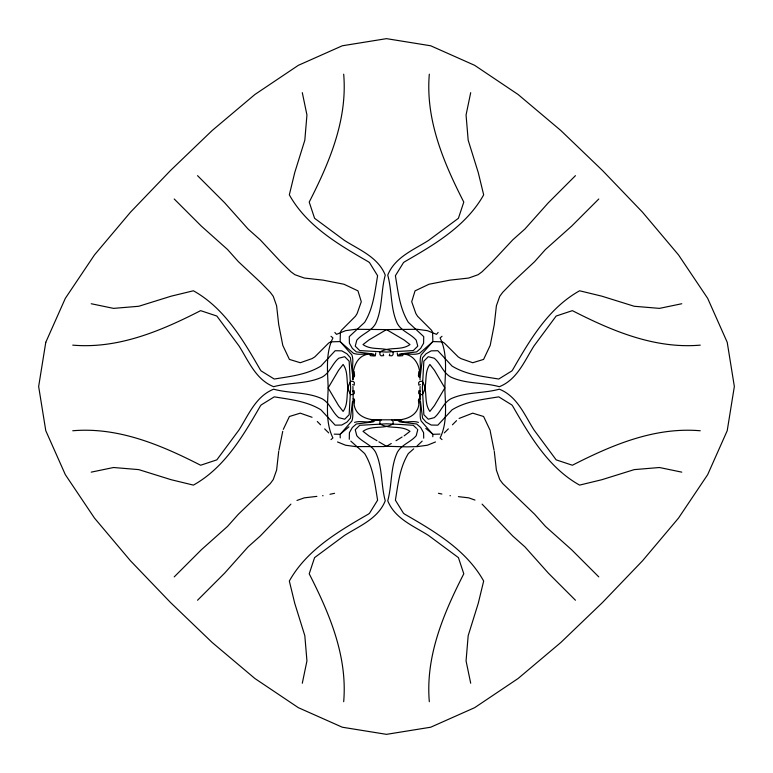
<?xml version="1.0" encoding="UTF-8"?>
<svg xmlns="http://www.w3.org/2000/svg" width="773" height="773" viewBox="0 0 773 773"><rect width="100%" height="100%" fill="white"/><g stroke="black" fill="none" stroke-linecap="round" stroke-linejoin="round"><path stroke-width="1.16" d="M419.816 399.767L420.077 386.5M343.685 74.179C347.608 119.709 329.443 162.485 309.21 202.082L314.582 218.286L344.439 240.403C359.522 250.008 378.142 257.206 385.254 275.111C380.847 291.073 382.654 308.823 375.543 323.79C371.204 331.433 362.189 333.733 356.788 340.178L355.242 346.159L359.716 350.584L386.5 352.082L413.284 350.584L417.758 346.159L416.212 340.178C410.811 333.733 401.796 331.433 397.457 323.79C390.346 308.823 392.153 291.073 387.746 275.111C394.858 257.206 413.478 250.008 428.561 240.403L458.418 218.286L463.79 202.082C443.557 162.485 425.392 119.709 429.315 74.179M429.315 701.71C425.392 656.18 443.557 613.414 463.79 573.808L458.418 557.613L428.561 535.486C413.478 525.882 394.858 518.693 387.746 500.778C392.153 484.816 390.346 467.076 397.457 452.099C401.796 444.465 410.811 442.166 416.212 435.721L417.758 429.73L417.265 429.073M349.28 439.277L349.406 432.667L352.333 427.517L356.334 424L373.146 421.903L375.717 420.077M432.793 436.745L432.87 434.407L421.111 420.956C418.792 414.55 421.758 407.931 419.652 401.487L418.425 400.163L418.802 404.24M353.184 373.233L352.942 379.727C352.478 369.339 355.986 356.198 367.88 354.208M419.787 399.332L420.058 393.273M494.295 451.374L496.401 470.139L499.754 479.579L502.682 483.54L534.578 514.19L545.458 526.403L571.653 549.767L598.785 576.89M282.734 431.315L278.947 450.224M370.325 354.353L370.199 355.648L374.287 356.015L372.953 354.788C366.508 352.681 359.899 355.657 353.483 353.338L340.033 341.579L330.699 341.859L328.718 342.999L314.814 356.884L312.06 358.604L300.272 362.73L289.411 359.406L282.802 345.425L278.705 324.515L276.599 305.75L273.246 296.31L270.318 292.358L260.549 282.358L238.422 261.699L227.542 249.495L201.347 226.122L174.215 198.999M375.755 352.875L375.33 355.918L373.146 353.995L356.334 351.889L352.333 348.372L349.406 343.222L349.28 336.613L364.653 322.351C373.301 308.224 374.944 291.682 377.601 275.71L369.504 262.598L368.344 261.747C338.381 244.452 306.765 226.035 289.334 194.854L294.735 172.592L304.823 140.203L306.939 114.984L302.301 92.654M302.301 683.235L306.939 660.905L304.823 635.686L294.735 603.298L289.334 581.035C306.765 549.854 338.381 531.438 368.344 514.142L369.504 513.291L377.601 500.179C374.944 484.207 373.301 467.675 364.653 453.538L350.807 441.122M470.699 92.654L466.061 114.984L468.177 140.203L478.265 172.592L483.666 194.854C466.235 226.035 434.619 244.452 404.656 261.747L403.496 262.598L395.399 275.71C398.056 291.682 399.699 308.224 408.347 322.351L423.72 336.613L423.594 343.222L420.667 348.372L416.666 351.889L399.854 353.995L397.67 355.918L397.245 352.875M354.198 404.24L354.575 400.163L353.348 401.487C351.242 407.931 354.208 414.55 351.889 420.956L340.13 434.407L340.236 437.914M389.756 354.015L389.312 355.619L391.843 355.831L393.051 354.633L393.177 352.111C383.949 346.217 372.103 351.068 363.001 344.574L368.876 340.004L386.5 329.598L417.352 329.288L427.401 330.66L436.494 334.351L438.156 332.448M418.792 405.12C416.879 416.715 404.26 420.319 394.095 420.145L399.767 419.816L373.233 419.816M283.305 429.392L289.411 416.492L300.272 413.159L312.06 417.294M452.437 424.802L456.543 420.667M174.215 576.89L201.347 549.767L227.542 526.403L238.422 514.19L270.318 483.54L273.246 479.579L276.599 470.139L278.705 451.374M575.45 175.664L548.318 202.797L524.954 228.992L512.741 239.872L492.082 261.999L482.091 271.767L478.129 274.695L468.689 278.048L449.925 280.145L429.025 284.242L415.043 290.851L411.709 301.712L415.845 313.5L417.565 316.254L431.45 330.158L432.58 332.139L432.87 341.482L421.111 354.933C418.792 361.339 421.758 367.958 419.652 374.403L418.425 375.726L418.802 371.649L420.097 371.765M197.55 600.235L224.682 573.093L248.046 546.898L260.259 536.027L290.909 504.131M598.785 198.999L571.653 226.122L545.458 249.495L534.578 261.699L512.451 282.358L502.682 292.358L499.754 296.31L496.401 305.75L494.295 324.515L490.198 345.425L483.589 359.406L472.728 362.73L460.94 358.604L458.186 356.884L444.282 342.999L442.301 341.859L432.967 341.579L419.517 353.338C413.101 355.657 406.492 352.681 400.047 354.788L398.713 356.015L402.801 355.648L402.675 354.353M381.157 420.068L379.949 421.256L379.823 423.788C389.051 429.672 400.897 424.821 409.999 431.324L404.124 435.885M444.282 432.899L448.34 428.889M417.053 445.963L422.193 441.122M348.942 426.831L340.033 434.31L334.197 434.136M413.71 448.842L408.347 453.538C399.699 467.675 398.056 484.207 395.399 500.179L403.496 513.291L404.656 514.142C434.619 531.438 466.235 549.854 483.666 581.035L478.265 603.298L468.177 635.686L466.061 660.905L470.699 683.235M441.992 336.294L440.098 337.956C447.693 353.416 445.267 371.282 444.852 387.949C445.267 404.608 447.693 422.473 440.098 437.933L441.992 439.595M331.008 439.595L332.902 437.933C325.307 422.473 327.733 404.608 328.148 387.949C327.733 371.282 325.307 353.416 332.902 337.956L331.008 336.294M396.018 440.716L402.105 436.996M459.104 418.435L472.728 413.159L483.589 416.492L490.198 430.464M391.264 443.509L386.5 446.292L383.775 446.552L355.648 446.601L345.599 445.229L337.521 441.953M435.479 441.953L427.401 445.229L417.352 446.601L407.091 446.852L386.5 446.292L378.886 441.837M296.967 500.45L304.311 497.841L316.872 496.372M397.283 420.077L399.854 421.903L416.666 424L420.667 427.517L423.594 432.667L423.701 438.175M352.565 391.206L354.179 390.761L354.382 393.293L353.184 394.501L350.662 394.626C344.768 385.389 349.618 373.552 343.125 364.45L338.555 370.325L328.148 387.949L338.555 405.564L343.125 411.439C349.618 402.337 344.768 390.5 350.662 381.263L353.184 381.389L354.382 382.606L354.179 385.138L352.565 384.683M420.435 384.683L418.821 385.138L418.618 382.606L419.816 381.389L422.338 381.263C428.232 390.5 423.382 402.337 429.875 411.439L434.445 405.564L444.852 387.949L434.445 370.325L429.875 364.45C423.382 373.552 428.232 385.389 422.338 394.626L419.816 394.501L418.618 393.293L418.821 390.761L420.435 391.206M371.137 420.048L374.287 419.874L372.953 421.101C366.875 423.218 360.614 420.338 354.556 422.377M329.955 494.285L334.545 493.309M681.786 303.741L659.456 308.379L634.237 306.272L601.848 296.175L579.595 290.783C548.405 308.214 529.998 339.82 512.702 369.794L511.842 370.943L498.74 379.041C482.767 376.393 466.225 374.741 452.089 366.093L437.837 350.729L431.228 350.845L426.068 353.773L422.551 357.773L420.454 374.596L418.531 376.78L420.048 376.915M91.214 472.148L113.544 467.51L138.763 469.617L171.152 479.714L193.405 485.106C224.595 467.684 243.002 436.069 260.298 406.096L261.158 404.946L274.26 396.849C290.233 399.496 306.775 401.148 320.911 409.796L335.163 425.16L341.772 425.044L346.932 422.116L350.449 418.116L352.546 401.293L354.469 399.119L352.952 398.984M352.903 371.765L354.198 371.649L354.575 375.726L353.348 374.403C351.242 367.958 354.208 361.339 351.889 354.933L340.13 341.482L340.42 332.139L341.55 330.158L355.435 316.254L357.155 313.5L361.291 301.712L357.957 290.851L343.975 284.242L323.075 280.145L304.311 278.048L294.871 274.695L290.909 271.767L280.918 261.999L260.259 239.872L248.046 228.992L224.682 202.797L197.55 175.664M449.925 495.744L450.417 495.706M439.972 434.097L432.967 434.31L425.797 428.445M72.739 345.135C118.259 349.058 161.035 330.892 200.632 310.649L216.836 316.031L238.963 345.879C248.558 360.972 255.757 379.582 273.661 386.703C289.624 382.287 307.374 384.094 322.341 376.992C329.984 372.654 332.284 363.629 338.729 358.228L344.719 356.691L349.145 361.155L350.633 387.949L349.145 414.734L344.719 419.198L338.729 417.662C332.284 412.26 329.984 403.235 322.341 398.897C307.374 391.795 289.624 393.602 273.661 389.186C255.757 396.307 248.558 414.917 238.963 430.01L216.836 459.858L200.632 465.24C161.035 444.997 118.259 426.841 72.739 430.764M700.261 430.764C654.741 426.841 611.965 444.997 572.368 465.24L556.164 459.858L534.037 430.01C524.442 414.917 517.243 396.307 499.339 389.186C483.376 393.602 465.626 391.795 450.659 398.897C443.016 403.235 440.716 412.26 434.271 417.662L428.281 419.198L423.855 414.734L422.367 387.949L423.855 361.155L428.281 356.691L434.271 358.228C440.716 363.629 443.016 372.654 450.659 376.992C465.626 384.094 483.376 382.287 499.339 386.703C517.243 379.582 524.442 360.972 534.037 345.879L556.164 316.031L572.368 310.649C611.965 330.892 654.741 349.058 700.261 345.135M379.727 420.058C369.339 420.522 356.198 417.014 354.208 405.12M322.583 495.706L323.075 495.744M458.408 496.643L468.689 497.841L474.989 500.083M418.444 422.377C412.386 420.338 406.125 423.218 400.047 421.101L398.713 419.874L401.863 420.048M352.952 376.915L354.469 376.78L352.546 374.596L350.449 357.773L346.932 353.773L341.772 350.845L335.163 350.729L320.911 366.093C306.775 374.741 290.233 376.393 274.26 379.041L261.158 370.943L260.298 369.794C243.002 339.82 224.595 308.214 193.405 290.783L171.152 296.175L138.763 306.272L113.544 308.379L91.214 303.741M420.048 398.984L418.531 399.119L420.454 401.293L422.551 418.116L426.068 422.116L431.228 425.044L437.837 425.16L452.089 409.796C466.225 401.148 482.767 399.496 498.74 396.849L511.842 404.946L512.702 406.096C529.998 436.069 548.405 467.684 579.595 485.106L601.848 479.714L634.237 469.617L659.456 467.51L681.786 472.148M438.455 493.309L441.895 494.044M405.12 354.208C414.444 355.773 419.381 364.904 419.787 373.668M376.982 440.716L368.876 435.885L363.001 431.324C372.103 424.821 383.949 429.672 393.177 423.788L393.051 421.256L391.843 420.068M416.473 428.319L413.284 425.305L400.772 424.483L386.5 423.807L359.716 425.305L355.242 429.73L356.788 435.721C362.189 442.166 371.204 444.465 375.543 452.099C382.654 467.076 380.847 484.816 385.254 500.778C378.142 518.693 359.522 525.882 344.439 535.486L314.582 557.613L309.21 573.808C329.443 613.414 347.608 656.18 343.685 701.71M482.091 504.131L512.741 536.027L524.954 546.898L548.318 573.093L575.45 600.235M324.66 428.889L328.718 432.899M317.278 421.498L320.563 424.802M334.844 332.448L336.506 334.351L345.599 330.66L355.648 329.288L386.5 329.598L404.124 340.004L409.999 344.574C400.897 351.068 389.051 346.217 379.823 352.111L379.949 354.633L381.157 355.831L383.688 355.619L383.244 354.015M494.053 450.224L490.266 431.315M353.213 399.332L352.923 386.5M419.816 373.233L420.058 379.727M45.781 342.304L38.65 386.5L45.781 430.696L65.328 474.651L94.49 518.094L130.473 560.792L170.504 602.496L212.208 642.527L254.906 678.51L298.349 707.672L342.304 727.219L386.5 734.35L430.696 727.219L474.651 707.672L518.094 678.51L560.792 642.527L602.496 602.496L642.527 560.792L678.51 518.094L707.672 474.651L727.219 430.696L734.35 386.5L727.219 342.304L707.672 298.349L678.51 254.906L642.527 212.208L602.496 170.504L560.792 130.473L518.094 94.49L474.651 65.328L430.696 45.781L386.5 38.65L342.304 45.781L298.349 65.328L254.906 94.49L212.208 130.473L170.504 170.504L130.473 212.208L94.49 254.906L65.328 298.349L45.781 342.304"/></g></svg>
